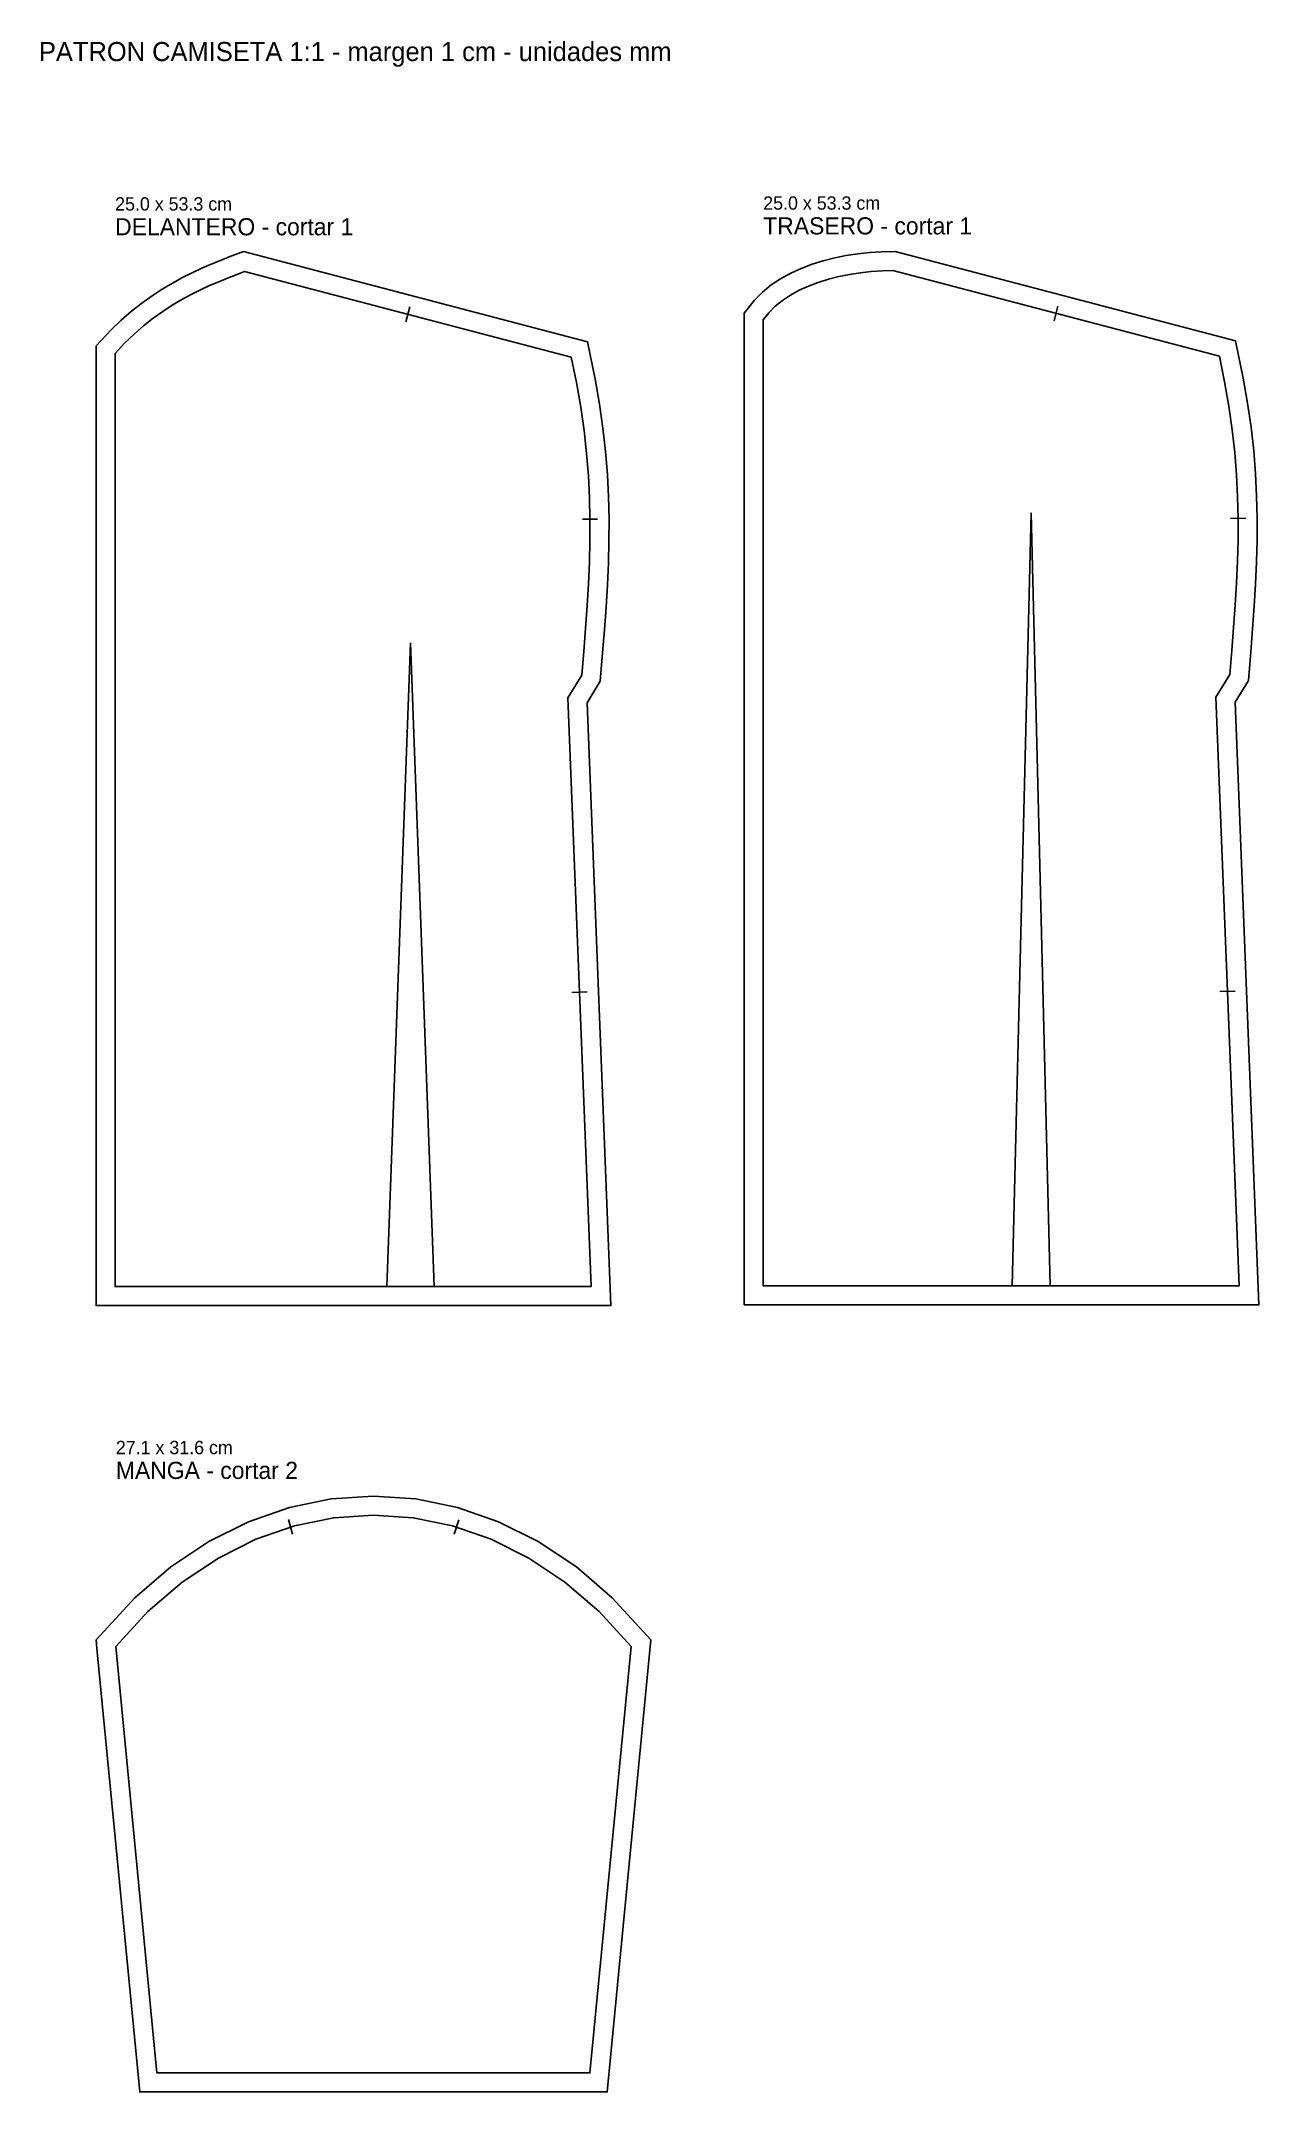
# Model space of a CAD drawing. Header units: millimetres. Extents: x 1 to 641, y 80 to 1157.
import ezdxf

# ---------------------------------------------------------------- set-up
doc = ezdxf.new("R2010")
doc.units = ezdxf.units.MM

msp = doc.modelspace()

# ---------------------------------------------------------------- linework, layer by layer
at = {"layer": 'COSTURA'}
for points in [[(40, 992.92), (44.97, 998.21), (49.97, 1003.02), (54.99, 1007.39), (60.01, 1011.37), (65.04, 1014.96), (70.04, 1018.22), (75.01, 1021.17), (79.95, 1023.85), (84.82, 1026.28), (89.64, 1028.5), (94.38, 1030.54), (99.02, 1032.44), (103.57, 1034.22), (108, 1035.92), (279.5, 990.92), (282.24, 977.58), (284.47, 964.76), (286.24, 952.39), (287.57, 940.39), (288.51, 928.69), (289.09, 917.2), (289.34, 905.85), (289.3, 894.56), (289.01, 883.27), (288.5, 871.88), (287.81, 860.33), (286.97, 848.54), (286.02, 836.43), (285, 823.92), (277.7, 812.02), (289.9, 502.92), (40, 502.92), (40, 992.92)], [(380.3, 1010.58), (383.18, 1014.29), (386.56, 1017.68), (390.38, 1020.77), (394.61, 1023.57), (399.18, 1026.08), (404.06, 1028.3), (409.2, 1030.23), (414.55, 1031.9), (420.05, 1033.29), (425.67, 1034.42), (431.35, 1035.29), (437.05, 1035.9), (442.72, 1036.26), (448.3, 1036.38), (619.8, 991.38), (622.54, 978.04), (624.77, 965.23), (626.54, 952.85), (627.87, 940.85), (628.81, 929.15), (629.39, 917.66), (629.64, 906.31), (629.6, 895.03), (629.31, 883.73), (628.8, 872.34), (628.11, 860.79), (627.28, 849), (626.33, 836.89), (625.3, 824.38), (618, 812.48), (630.2, 503.38), (380.3, 503.38), (380.3, 1010.58)], [(40.38, 313.9), (57.26, 332.21), (75.26, 347.7), (94.21, 360.37), (113.92, 370.23), (134.19, 377.27), (154.84, 381.49), (175.68, 382.9), (196.52, 381.49), (217.17, 377.27), (237.45, 370.23), (257.15, 360.37), (276.1, 347.7), (294.11, 332.21), (310.98, 313.9), (289.28, 90), (61.98, 90), (40.38, 313.9)]]:
    msp.add_lwpolyline(points, close=True, dxfattribs=at)
at = {"layer": 'MARGEN'}
for points in [[(30, 996.89), (37.86, 1005.24), (43.21, 1010.39), (48.6, 1015.09), (54, 1019.36), (59.39, 1023.22), (64.76, 1026.72), (70.08, 1029.87), (75.33, 1032.72), (80.5, 1035.3), (85.56, 1037.63), (90.51, 1039.76), (95.31, 1041.72), (99.95, 1043.54), (107.42, 1046.41), (288.05, 999.02), (292.06, 979.44), (294.35, 966.33), (296.16, 953.65), (297.53, 941.34), (298.49, 929.34), (299.08, 917.56), (299.34, 905.94), (299.3, 894.42), (299, 882.92), (298.49, 871.36), (297.79, 859.68), (296.95, 847.79), (295.99, 835.63), (294.77, 820.73), (287.81, 809.38), (300.3, 492.92), (30, 492.92), (30, 992.92)], [(370.3, 1014.02), (375.66, 1020.91), (379.85, 1025.12), (384.46, 1028.85), (389.44, 1032.14), (394.71, 1035.03), (400.23, 1037.54), (405.95, 1039.7), (411.84, 1041.53), (417.84, 1043.05), (423.93, 1044.27), (430.06, 1045.21), (436.2, 1045.87), (442.29, 1046.26), (449.49, 1046.41), (628.35, 999.48), (632.37, 979.91), (634.65, 966.79), (636.46, 954.11), (637.83, 941.81), (638.79, 929.8), (639.38, 918.02), (639.64, 906.4), (639.6, 894.88), (639.31, 883.38), (638.79, 871.82), (638.09, 860.14), (637.25, 848.26), (636.29, 836.09), (635.07, 821.19), (628.11, 809.84), (640.6, 493.38), (370.3, 493.38), (370.3, 1010.58)], [(30, 317.39), (50.3, 339.41), (69.2, 355.67), (89.18, 369.03), (110.03, 379.46), (131.54, 386.93), (153.5, 391.42), (175.68, 392.92), (197.87, 391.42), (219.83, 386.93), (241.34, 379.46), (262.19, 369.03), (282.17, 355.67), (301.07, 339.41), (321.37, 317.39), (298.36, 80), (52.9, 80), (30.43, 312.94)]]:
    msp.add_lwpolyline(points, close=True, dxfattribs=at)
at = {"layer": 'PINZAS'}
for p, q in [((511, 503.38), (521, 909.18)), ((521, 909.18), (531, 503.38)), ((182.6, 502.92), (195.1, 840.92)), ((195.1, 840.92), (207.6, 502.92))]:
    msp.add_line(p, q, dxfattribs=at)
at = {"layer": 'PIQUETES'}
for p, q in [((192.73, 1009.55), (194.77, 1017.29)), ((533.04, 1010.02), (535.07, 1017.75)), ((285.34, 905.83), (293.34, 905.87)), ((625.64, 906.29), (633.64, 906.33)), ((279.8, 657.32), (287.8, 657.63)), ((620.11, 657.78), (628.1, 658.09)), ((133.18, 372.83), (131.11, 380.55)), ((218.04, 372.87), (220.4, 380.51))]:
    msp.add_line(p, q, dxfattribs=at)

# ---------------------------------------------------------------- texts
at = {"layer": 'ETIQUETAS'}
for s, height, p in [('PATRON CAMISETA 1:1 - margen 1 cm - unidades mm', 10, (0, 1146.41)), ('25.0 x 53.3 cm', 7, (40, 1067.92)), ('25.0 x 53.3 cm', 7, (380.3, 1068.38)), ('DELANTERO - cortar 1', 9, (40, 1054.92)), ('TRASERO - cortar 1', 9, (380.3, 1055.38)), ('27.1 x 31.6 cm', 7, (40.38, 414.9)), ('MANGA - cortar 2', 9, (40.38, 401.9))]:
    msp.add_text(s, height=height, dxfattribs=at).set_placement(p)

doc.saveas('drawing.dxf')
